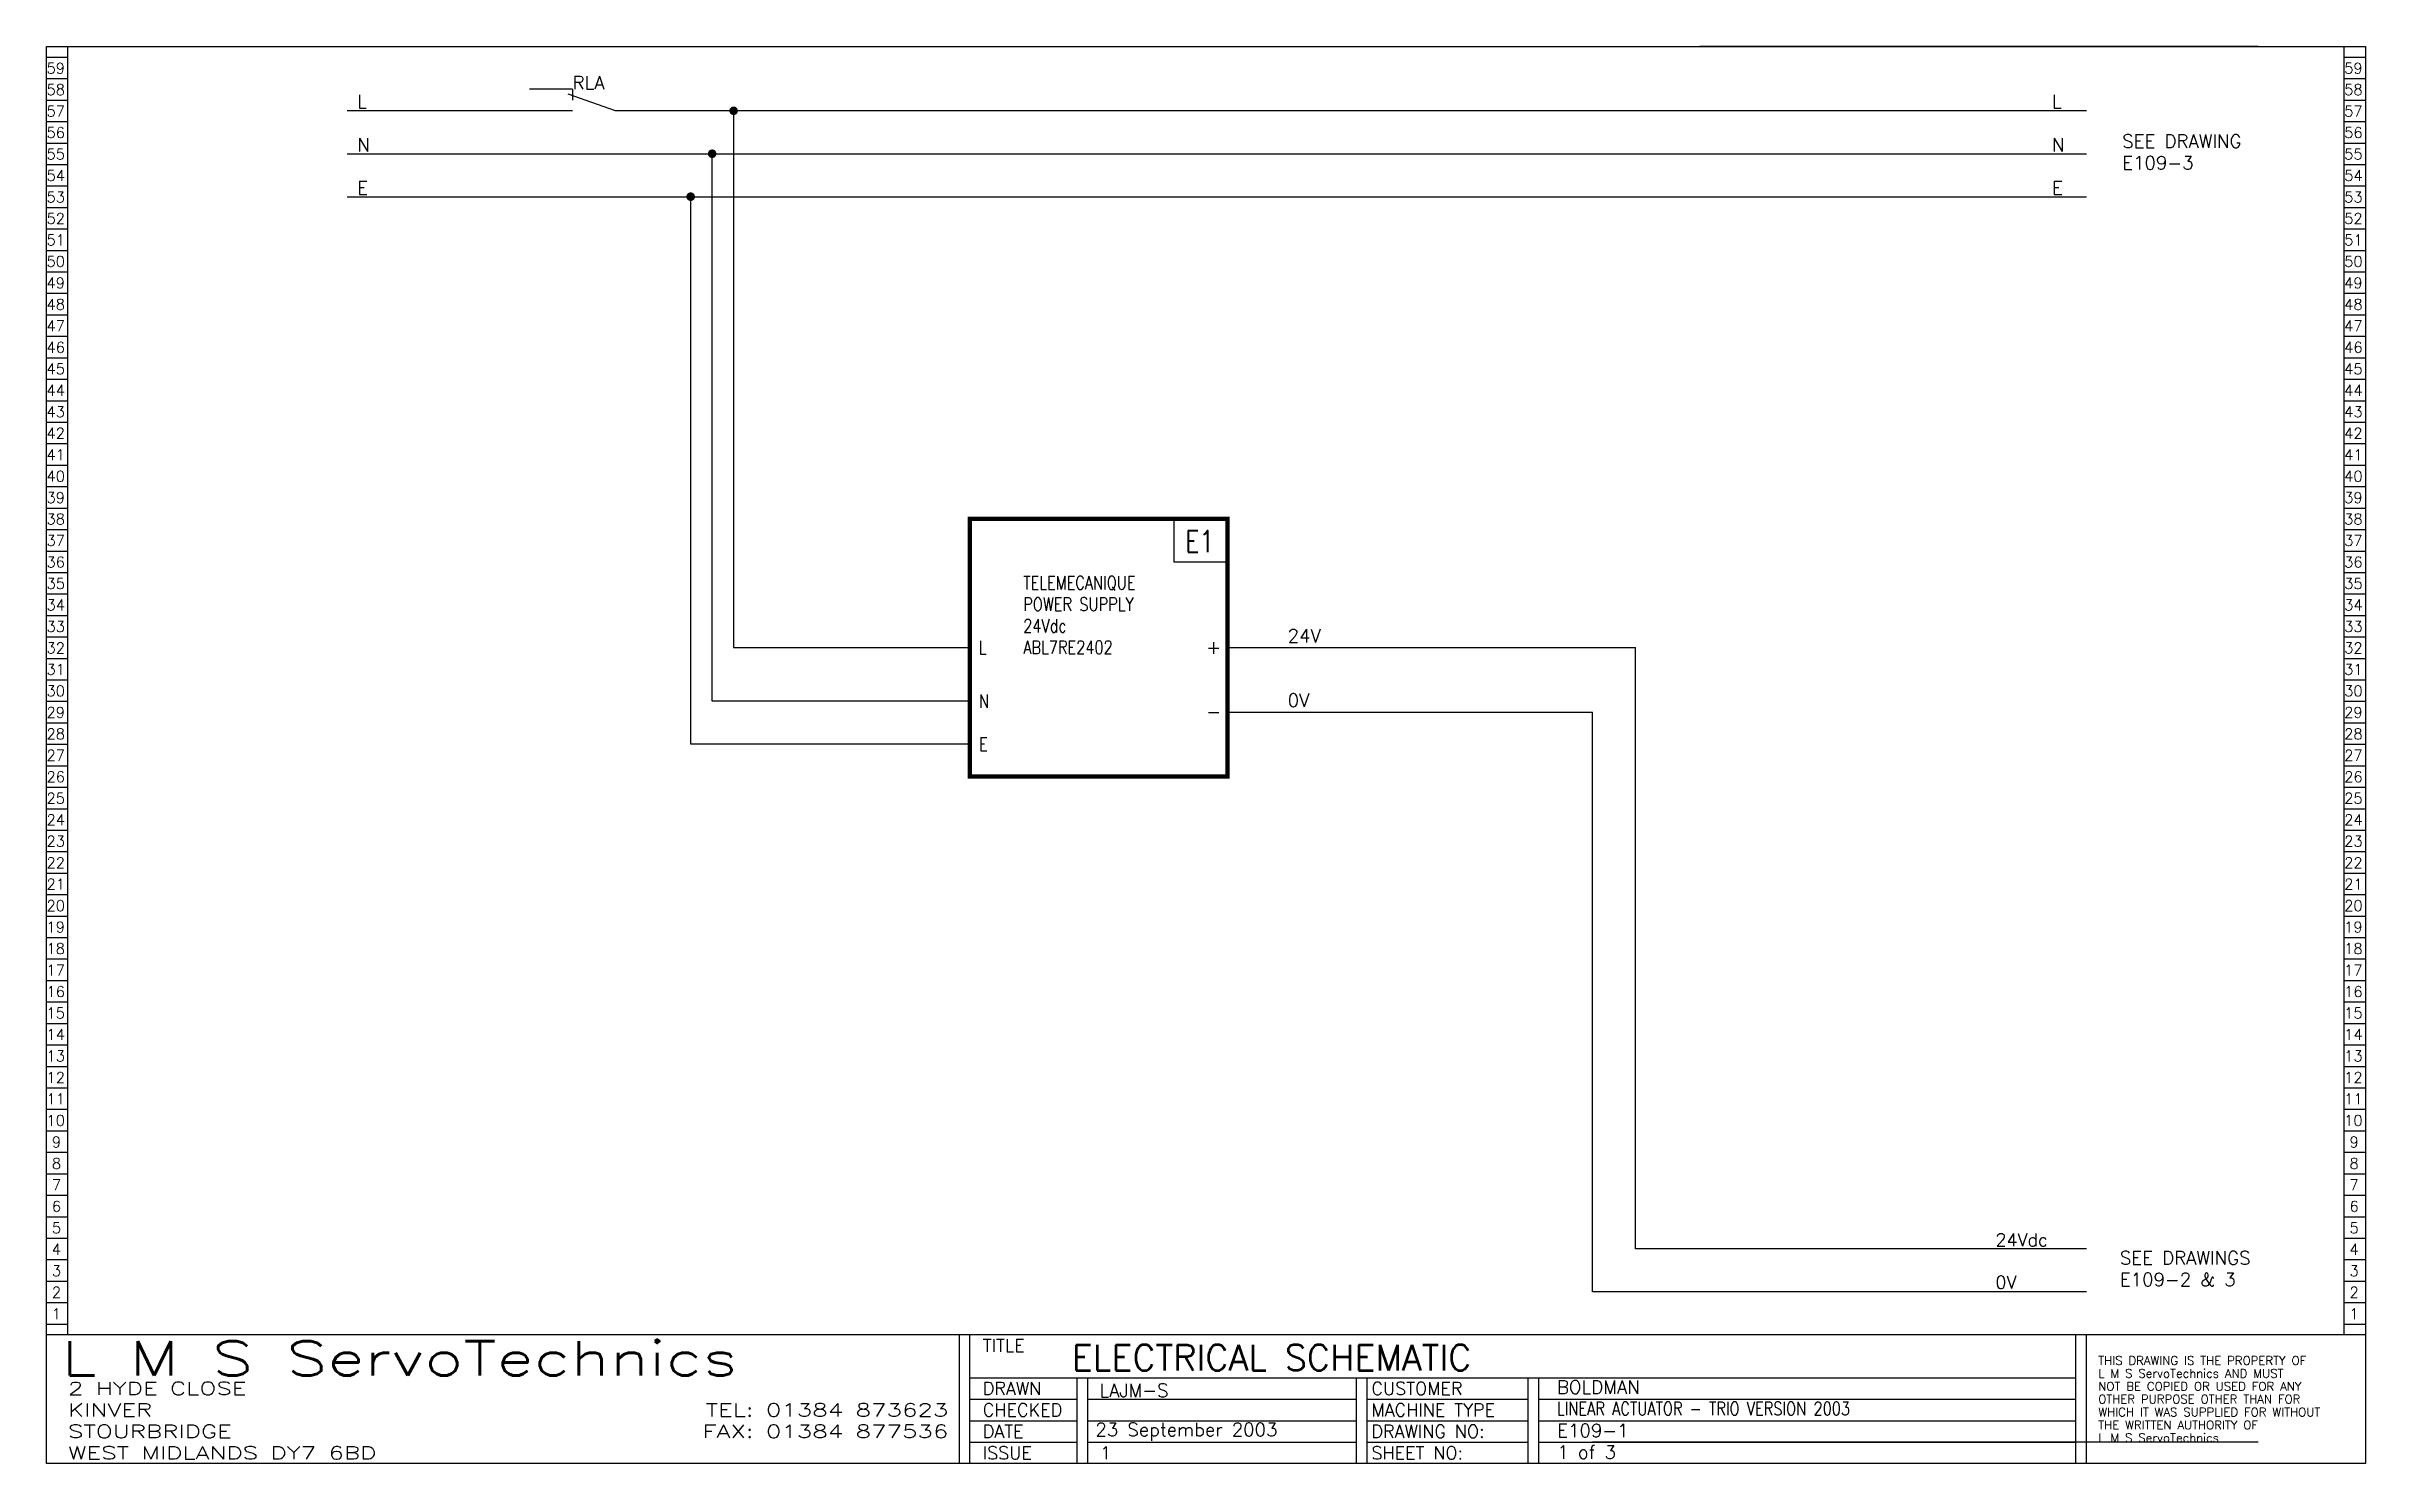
# Model space of a CAD drawing. Extents: x 0 to 540, y 0 to 330.
import ezdxf
from ezdxf.enums import TextEntityAlignment as Align

# ---------------------------------------------------------------- set-up
doc = ezdxf.new("R2010")
doc.units = 0
doc.header["$LTSCALE"] = 10
doc.header["$MEASUREMENT"] = 0
doc.layers.get('0').update_dxf_attribs({"linetype": 'CONTINUOUS'})
for name, color, linetype in [('BORDER', 104, 'CONTINUOUS'), ('T', 5, 'CONTINUOUS'), ('TEXT', 5, 'CONTINUOUS'), ('TITLE', 7, 'CONTINUOUS')]:
    doc.layers.add(name, color=color, linetype=linetype)
doc.styles.add('ROMANS', font='ROMANS.shx', dxfattribs={"width": 0.8})
doc.styles.add('SIMPLEX', font='simplex')

msp = doc.modelspace()

# ---------------------------------------------------------------- linework, layer by layer
for p, q in [((515, 330), (385, 330)), ((122.5, 320), (112.5, 320)), ((132.5, 315), (121.47, 318.91)), ((122.5, 320), (122.5, 317.5)), ((122.5, 315), (70, 315)), ((475, 315), (132.5, 315)), ((160, 315), (160, 190)), ((70, 305), (475, 305)), ((155, 177.5), (155, 305)), ((70, 295), (475, 295)), ((150, 167.5), (150, 295)), ((160, 190), (215, 190)), ((275, 190), (370, 190)), ((370, 50), (370, 190)), ((215, 177.5), (155, 177.5)), ((275, 175), (360, 175)), ((360, 40), (360, 175)), ((215, 167.5), (150, 167.5)), ((475, 50), (370, 50)), ((475, 40), (360, 40)), ((212.5, 30), (212.5, 0)), ((515, 5), (360, 5))]:
    msp.add_line(p, q)
at = {"const_width": 1}
for points in [[(159.5, 315, 1), (160.5, 315, 1)], [(154.5, 305, 1), (155.5, 305, 1)], [(149.5, 295, 1), (150.5, 295, 1)]]:
    msp.add_lwpolyline(points, format="xyb", close=True, dxfattribs=at)
msp.add_lwpolyline([(215, 220), (215, 160), (275, 160), (275, 220)], close=True, dxfattribs=at)
at = {"layer": 'BORDER'}
for p, q in [((5, 30), (5, 330)), ((535, 30), (535, 330)), ((0, 327.5), (5, 327.5)), ((535, 327.5), (540, 327.5)), ((0, 322.5), (5, 322.5)), ((535, 322.5), (540, 322.5)), ((0, 317.5), (5, 317.5)), ((535, 317.5), (540, 317.5)), ((0, 312.5), (5, 312.5)), ((535, 312.5), (540, 312.5)), ((0, 307.5), (5, 307.5)), ((0, 302.5), (5, 302.5)), ((535, 307.5), (540, 307.5)), ((535, 302.5), (540, 302.5)), ((0, 297.5), (5, 297.5)), ((535, 297.5), (540, 297.5)), ((0, 292.5), (5, 292.5)), ((535, 292.5), (540, 292.5)), ((0, 287.5), (5, 287.5)), ((535, 287.5), (540, 287.5)), ((0, 282.5), (5, 282.5)), ((535, 282.5), (540, 282.5)), ((0, 277.5), (5, 277.5)), ((535, 277.5), (540, 277.5)), ((0, 272.5), (5, 272.5)), ((535, 272.5), (540, 272.5)), ((0, 267.5), (5, 267.5)), ((535, 267.5), (540, 267.5)), ((0, 262.5), (5, 262.5)), ((535, 262.5), (540, 262.5)), ((0, 257.5), (5, 257.5)), ((535, 257.5), (540, 257.5)), ((0, 252.5), (5, 252.5)), ((535, 252.5), (540, 252.5)), ((0, 247.5), (5, 247.5)), ((535, 247.5), (540, 247.5)), ((0, 242.5), (5, 242.5)), ((535, 242.5), (540, 242.5)), ((0, 237.5), (5, 237.5)), ((0, 232.5), (5, 232.5)), ((535, 237.5), (540, 237.5)), ((535, 232.5), (540, 232.5)), ((0, 227.5), (5, 227.5)), ((535, 227.5), (540, 227.5)), ((0, 222.5), (5, 222.5)), ((535, 222.5), (540, 222.5)), ((0, 217.5), (5, 217.5)), ((535, 217.5), (540, 217.5)), ((0, 212.5), (5, 212.5)), ((535, 212.5), (540, 212.5)), ((0, 207.5), (5, 207.5)), ((535, 207.5), (540, 207.5)), ((0, 202.5), (5, 202.5)), ((535, 202.5), (540, 202.5)), ((0, 197.5), (5, 197.5)), ((535, 197.5), (540, 197.5)), ((0, 192.5), (5, 192.5)), ((535, 192.5), (540, 192.5)), ((0, 187.5), (5, 187.5)), ((535, 187.5), (540, 187.5)), ((0, 182.5), (5, 182.5)), ((535, 182.5), (540, 182.5)), ((0, 177.5), (5, 177.5)), ((535, 177.5), (540, 177.5)), ((0, 172.5), (5, 172.5)), ((0, 167.5), (5, 167.5)), ((535, 172.5), (540, 172.5)), ((535, 167.5), (540, 167.5)), ((0, 162.5), (5, 162.5)), ((535, 162.5), (540, 162.5)), ((0, 157.5), (5, 157.5)), ((535, 157.5), (540, 157.5)), ((0, 152.5), (5, 152.5)), ((535, 152.5), (540, 152.5)), ((0, 147.5), (5, 147.5)), ((535, 147.5), (540, 147.5)), ((0, 142.5), (5, 142.5)), ((535, 142.5), (540, 142.5)), ((0, 137.5), (5, 137.5)), ((535, 137.5), (540, 137.5)), ((0, 132.5), (5, 132.5)), ((535, 132.5), (540, 132.5)), ((0, 127.5), (5, 127.5)), ((535, 127.5), (540, 127.5)), ((0, 122.5), (5, 122.5)), ((535, 122.5), (540, 122.5)), ((0, 117.5), (5, 117.5)), ((535, 117.5), (540, 117.5)), ((0, 112.5), (5, 112.5)), ((535, 112.5), (540, 112.5)), ((0, 107.5), (5, 107.5)), ((535, 107.5), (540, 107.5)), ((0, 102.5), (5, 102.5)), ((0, 97.5), (5, 97.5)), ((535, 102.5), (540, 102.5)), ((535, 97.5), (540, 97.5)), ((0, 92.5), (5, 92.5)), ((535, 92.5), (540, 92.5)), ((0, 87.5), (5, 87.5)), ((535, 87.5), (540, 87.5)), ((0, 82.5), (5, 82.5)), ((535, 82.5), (540, 82.5)), ((0, 77.5), (5, 77.5)), ((535, 77.5), (540, 77.5)), ((0, 72.5), (5, 72.5)), ((535, 72.5), (540, 72.5)), ((0, 67.5), (5, 67.5)), ((535, 67.5), (540, 67.5)), ((0, 62.5), (5, 62.5)), ((535, 62.5), (540, 62.5)), ((0, 57.5), (5, 57.5)), ((535, 57.5), (540, 57.5)), ((0, 52.5), (5, 52.5)), ((535, 52.5), (540, 52.5)), ((0, 47.5), (5, 47.5)), ((535, 47.5), (540, 47.5)), ((0, 42.5), (5, 42.5)), ((535, 42.5), (540, 42.5)), ((0, 37.5), (5, 37.5)), ((0, 32.5), (5, 32.5)), ((535, 37.5), (540, 37.5)), ((535, 32.5), (540, 32.5))]:
    msp.add_line(p, q, dxfattribs=at)
msp.add_lwpolyline([(0, 330), (540, 330), (540, 30), (0, 30)], close=True, dxfattribs=at)
at = {"layer": 'TEXT'}
msp.add_lwpolyline([(262.5, 220), (262.5, 210), (275, 210)], dxfattribs=at)
at = {"layer": 'TITLE', "color": 7}
for p, q in [((540, 30), (-0.02, 30)), ((0, 0), (0, 30)), ((215, 0), (215, 29.9)), ((472.5, 0), (472.5, 29.9)), ((475, 0), (475, 29.9)), ((540, 30), (540, 0)), ((215, 20), (472.5, 20)), ((240, 0), (240, 20)), ((242.5, 0), (242.5, 20)), ((305, 0), (305, 20)), ((307.5, 0), (307.5, 20)), ((345, 0), (345, 20)), ((347.5, 0), (347.5, 20)), ((215, 15), (240, 15)), ((242.5, 15), (305, 15)), ((307.5, 15), (345, 15)), ((347.5, 15), (472.5, 15)), ((215, 10), (240, 10)), ((242.5, 10), (305, 10)), ((307.5, 10), (345, 10)), ((347.5, 10), (472.5, 10)), ((540, 0), (0, 0)), ((215, 5), (240, 5)), ((242.5, 5), (305, 5)), ((307.5, 5), (345, 5)), ((347.5, 5), (472.5, 5))]:
    msp.add_line(p, q, dxfattribs=at)

# ---------------------------------------------------------------- texts
at = {"style": 'ROMANS', "width": 1.4}
msp.add_text('L M S ServoTechnics', height=8, dxfattribs=at).set_placement((3.5, 20.5))
at = {"layer": 'BORDER', "style": 'ROMANS'}
for s, p in [('59', (0.01, 323.67)), ('59', (535.01, 323.67)), ('58', (0.01, 318.67)), ('58', (535.01, 318.67)), ('57', (0.01, 313.67)), ('57', (535.01, 313.67)), ('56', (0.01, 308.67)), ('56', (535.01, 308.67)), ('55', (0.01, 303.67)), ('55', (535.01, 303.67)), ('54', (0.01, 298.67)), ('54', (535.01, 298.67)), ('53', (0.01, 293.67)), ('53', (535.01, 293.67)), ('52', (0.01, 288.67)), ('52', (535.01, 288.67)), ('51', (0.01, 283.67)), ('50', (0.01, 278.67)), ('51', (535.01, 283.67)), ('50', (535.01, 278.67)), ('49', (0.01, 273.67)), ('49', (535.01, 273.67)), ('48', (0.01, 268.67)), ('48', (535.01, 268.67)), ('47', (0.01, 263.67)), ('47', (535.01, 263.67)), ('46', (0.01, 258.67)), ('46', (535.01, 258.67)), ('45', (0.01, 253.67)), ('45', (535.01, 253.67)), ('44', (0.01, 248.67)), ('44', (535.01, 248.67)), ('43', (0.01, 243.67)), ('43', (535.01, 243.67)), ('42', (0.01, 238.67)), ('42', (535.01, 238.67)), ('41', (0.01, 233.67)), ('41', (535.01, 233.67)), ('40', (0.01, 228.67)), ('40', (535.01, 228.67)), ('39', (0.01, 223.67)), ('39', (535.01, 223.67)), ('38', (0.01, 218.67)), ('37', (0.01, 213.67)), ('38', (535.01, 218.67)), ('37', (535.01, 213.67)), ('36', (0.01, 208.67)), ('36', (535.01, 208.67)), ('35', (0.01, 203.67)), ('35', (535.01, 203.67)), ('34', (0.01, 198.67)), ('34', (535.01, 198.67)), ('33', (0.01, 193.67)), ('33', (535.01, 193.67)), ('32', (0.01, 188.67)), ('32', (535.01, 188.67)), ('31', (0.01, 183.67)), ('31', (535.01, 183.67)), ('30', (0.01, 178.67)), ('30', (535.01, 178.67)), ('29', (0.01, 173.67)), ('29', (535.01, 173.67)), ('28', (0.01, 168.67)), ('28', (535.01, 168.67)), ('27', (0.01, 163.67)), ('27', (535.01, 163.67)), ('26', (0.01, 158.67)), ('26', (535.01, 158.67)), ('25', (0.01, 153.67)), ('25', (535.01, 153.67)), ('24', (0.01, 148.67)), ('23', (0.01, 143.67)), ('24', (535.01, 148.67)), ('23', (535.01, 143.67)), ('22', (0.01, 138.67)), ('22', (535.01, 138.67)), ('21', (0.01, 133.67)), ('21', (535.01, 133.67)), ('20', (0.01, 128.67)), ('20', (535.01, 128.67)), ('19', (0.01, 123.67)), ('19', (535.01, 123.67)), ('18', (0.01, 118.67)), ('18', (535.01, 118.67)), ('17', (0.01, 113.67)), ('17', (535.01, 113.67)), ('16', (0.01, 108.67)), ('16', (535.01, 108.67)), ('15', (0.01, 103.67)), ('15', (535.01, 103.67)), ('14', (0.01, 98.67)), ('14', (535.01, 98.67)), ('13', (0.01, 93.67)), ('13', (535.01, 93.67)), ('12', (0.01, 88.67)), ('12', (535.01, 88.67)), ('11', (0.01, 83.67)), ('10', (0.01, 78.67)), ('11', (535.01, 83.67)), ('10', (535.01, 78.67)), ('9', (1.25, 73.64)), ('9', (536.25, 73.64)), ('8', (1.25, 68.64)), ('8', (536.25, 68.64)), ('7', (1.25, 63.64)), ('7', (536.25, 63.64)), ('6', (1.25, 58.64)), ('6', (536.25, 58.64)), ('5', (1.25, 53.64)), ('5', (536.25, 53.64)), ('4', (1.25, 48.64)), ('4', (536.25, 48.64)), ('3', (1.25, 43.64)), ('3', (536.25, 43.64)), ('2', (1.25, 38.64)), ('2', (536.25, 38.64)), ('1', (1.25, 33.64)), ('1', (536.25, 33.64))]:
    msp.add_text(s, height=2.5, dxfattribs=at).set_placement(p)
at = {"layer": 'T', "style": 'ROMANS'}
for s, height, p in [('L', 3.1, (72.34, 315.65)), ('RLA', 3.1, (122.5, 320)), ('L', 3.1, (466.98, 315.65)), ('N', 3.1, (72.34, 305.53)), ('N', 3.1, (466.98, 305.53)), ('SEE DRAWING', 3.1, (483.34, 306.38)), ('E109-3', 3.1, (483.34, 301.36)), ('E', 3.1, (72.34, 295.53)), ('E', 3.1, (466.98, 295.53)), ('24Vdc', 3, (453.8, 50.6)), ('SEE DRAWINGS', 3.1, (482.78, 46.34)), ('0V', 3, (453.8, 40.74)), ('E109-2 & 3', 3.1, (482.78, 41.32)), ('BOLDMAN', 3.1, (351.71, 16.28))]:
    msp.add_text(s, height=height, dxfattribs=at).set_placement(p)
at = {"layer": 'T', "style": 'ROMANS', "width": 0.8}
msp.add_text('LINEAR ACTUATOR - TRIO VERSION 2003', height=3.1, dxfattribs=at).set_placement((351.71, 11.26))
at = {"layer": 'TEXT', "style": 'ROMANS', "width": 0.8}
for s, height, p in [('E1', 5, (265.16, 212.24)), ('TELEMECANIQUE', 3.1, (227.43, 203.56)), ('POWER SUPPLY', 3.1, (227.43, 198.54)), ('24Vdc', 3.1, (227.43, 193.52)), ('L', 3.1, (217.07, 188.45)), ('ABL7RE2402', 3.1, (227.43, 188.52)), ('N', 3.1, (217.14, 175.95)), ('E', 3.1, (217.17, 165.96))]:
    msp.add_text(s, height=height, dxfattribs=at).set_placement(p)
at = {"layer": 'TEXT'}
for s, height, style, p in [('+', 3.1, 'ROMANS', (270.03, 188.58)), ('24V', 3.1, 'ROMANS', (289, 191.21)), ('0V', 3.1, 'ROMANS', (289, 176.19)), ('-', 3.1, 'ROMANS', (270.03, 173.54)), ('ELECTRICAL SCHEMATIC', 6, 'ROMANS', (238.7, 21.69)), ('LAJM-S', 3.1, 'ROMANS', (245.18, 15.51)), ('23 September 2003', 3.1, 'ROMANS', (244.24, 6.37)), ('E109-1', 3.1, 'ROMANS', (351.78, 6.16)), ('1', 3, 'SIMPLEX', (245.33, 1)), ('1 of 3', 3.1, 'ROMANS', (351.78, 1.14))]:
    msp.add_text(s, height=height, dxfattribs=dict(at, style=style)).set_placement(p)
at = {"layer": 'TITLE', "color": 7, "style": 'SIMPLEX'}
for s, height, p in [('TITLE', 3, (218, 26)), ('THIS DRAWING IS THE PROPERTY OF', 2, (477.75, 23)), ('L M S ServoTechnics AND MUST ', 2, (477.75, 20)), ('DRAWN', 3, (218, 16)), ('CUSTOMER', 3, (308.5, 16)), ('NOT BE COPIED OR USED FOR ANY', 2, (477.75, 17)), ('CHECKED', 3, (218, 11)), ('MACHINE TYPE', 3, (308.5, 11)), ('WHICH IT WAS SUPPLIED FOR WITHOUT', 2, (477.75, 11)), ('OTHER PURPOSE OTHER THAN FOR ', 2, (477.75, 14)), ('DATE', 3, (218, 6)), ('DRAWING NO:', 3, (308.5, 6)), ('THE WRITTEN AUTHORITY OF ', 2, (477.75, 8)), ('L M S ServoTechnics', 2, (477.75, 5)), ('ISSUE', 3, (218, 1)), ('SHEET NO:', 3, (308.5, 1))]:
    msp.add_text(s, height=height, dxfattribs=at).set_placement(p)
at = {"layer": 'TITLE', "color": 7, "style": 'SIMPLEX', "width": 1.4}
for s, p in [('2 HYDE CLOSE', (5, 16)), ('KINVER', (5, 11)), ('STOURBRIDGE', (5, 6)), ('WEST MIDLANDS DY7 6BD', (5, 1))]:
    msp.add_text(s, height=3, dxfattribs=at).set_placement(p)
for s, p in [('TEL: 01384 873623', (210, 11)), ('FAX: 01384 877536', (210, 6))]:
    msp.add_text(s, height=3, dxfattribs=at).set_placement(p, align=Align.RIGHT)

doc.saveas('drawing.dxf')
